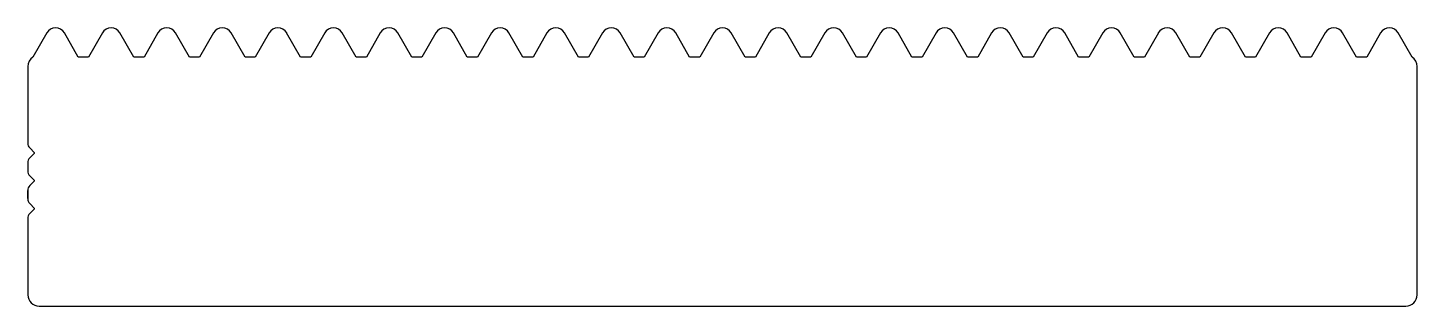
# Model space of a CAD drawing. Extents: x -24.7 to 25.3, y 0.7 to 10.7.
import ezdxf

# ---------------------------------------------------------------- set-up
doc = ezdxf.new("R2010")
doc.units = 0
doc.layers.add('ALUM', color=4, linetype='CONTINUOUS')

msp = doc.modelspace()

# ---------------------------------------------------------------- linework, layer by layer
at = {"layer": 'ALUM', "color": 7, "linetype": 'CONTINUOUS'}
for p, q in [((-24.015, 10.545), (-24.516, 9.678)), ((-22.882, 9.678), (-23.383, 10.545)), ((-22.015, 10.545), (-22.516, 9.678)), ((-20.882, 9.678), (-21.383, 10.545)), ((-20.015, 10.545), (-20.516, 9.678)), ((-18.882, 9.678), (-19.383, 10.545)), ((-18.015, 10.545), (-18.516, 9.678)), ((-16.882, 9.678), (-17.383, 10.545)), ((-16.015, 10.545), (-16.516, 9.678)), ((-14.882, 9.678), (-15.383, 10.545)), ((-14.015, 10.545), (-14.516, 9.678)), ((-12.882, 9.678), (-13.383, 10.545)), ((-12.015, 10.545), (-12.516, 9.678)), ((-10.882, 9.678), (-11.383, 10.545)), ((-10.015, 10.545), (-10.516, 9.678)), ((-8.882, 9.678), (-9.383, 10.545)), ((-8.015, 10.545), (-8.516, 9.678)), ((-6.882, 9.678), (-7.383, 10.545)), ((-6.015, 10.545), (-6.516, 9.678)), ((-4.882, 9.678), (-5.383, 10.545)), ((-4.015, 10.545), (-4.516, 9.678)), ((-2.882, 9.678), (-3.383, 10.545)), ((-2.015, 10.545), (-2.516, 9.678)), ((-0.882, 9.678), (-1.383, 10.545)), ((-0.015, 10.545), (-0.516, 9.678)), ((1.118, 9.678), (0.617, 10.545)), ((1.985, 10.545), (1.484, 9.678)), ((3.118, 9.678), (2.617, 10.545)), ((3.985, 10.545), (3.484, 9.678)), ((5.118, 9.678), (4.617, 10.545)), ((5.985, 10.545), (5.484, 9.678)), ((7.118, 9.678), (6.617, 10.545)), ((7.985, 10.545), (7.484, 9.678)), ((9.118, 9.678), (8.617, 10.545)), ((9.985, 10.545), (9.484, 9.678)), ((11.118, 9.678), (10.617, 10.545)), ((11.985, 10.545), (11.484, 9.678)), ((13.118, 9.678), (12.617, 10.545)), ((13.985, 10.545), (13.484, 9.678)), ((15.118, 9.678), (14.617, 10.545)), ((15.985, 10.545), (15.484, 9.678)), ((17.118, 9.678), (16.617, 10.545)), ((17.985, 10.545), (17.484, 9.678)), ((19.118, 9.678), (18.617, 10.545)), ((19.985, 10.545), (19.484, 9.678)), ((21.118, 9.678), (20.617, 10.545)), ((21.985, 10.545), (21.484, 9.678)), ((23.118, 9.678), (22.617, 10.545)), ((23.985, 10.545), (23.484, 9.678)), ((25.118, 9.678), (24.617, 10.545)), ((-22.516, 9.678), (-22.882, 9.678)), ((-20.516, 9.678), (-20.882, 9.678)), ((-18.516, 9.678), (-18.882, 9.678)), ((-16.516, 9.678), (-16.882, 9.678)), ((-14.516, 9.678), (-14.882, 9.678)), ((-12.516, 9.678), (-12.882, 9.678)), ((-10.516, 9.678), (-10.882, 9.678)), ((-8.516, 9.678), (-8.882, 9.678)), ((-6.516, 9.678), (-6.882, 9.678)), ((-4.516, 9.678), (-4.882, 9.678)), ((-2.516, 9.678), (-2.882, 9.678)), ((-0.516, 9.678), (-0.882, 9.678)), ((1.484, 9.678), (1.118, 9.678)), ((3.484, 9.678), (3.118, 9.678)), ((5.484, 9.678), (5.118, 9.678)), ((7.484, 9.678), (7.118, 9.678)), ((9.484, 9.678), (9.118, 9.678)), ((11.484, 9.678), (11.118, 9.678)), ((13.484, 9.678), (13.118, 9.678)), ((15.484, 9.678), (15.118, 9.678)), ((17.484, 9.678), (17.118, 9.678)), ((19.484, 9.678), (19.118, 9.678)), ((21.484, 9.678), (21.118, 9.678)), ((23.484, 9.678), (23.118, 9.678)), ((-24.699, 9.338), (-24.699, 6.589)), ((25.301, 1.134), (25.301, 9.338)), ((-24.626, 6.413), (-24.455, 6.242)), ((-24.455, 6.23), (-24.626, 6.059)), ((-24.699, 5.882), (-24.699, 5.589)), ((-24.626, 5.413), (-24.455, 5.242)), ((-24.455, 5.23), (-24.626, 5.059)), ((-24.699, 4.882), (-24.699, 4.59)), ((-24.699, 4.59), (-24.699, 4.882)), ((-24.699, 4.882), (-24.699, 4.59)), ((-24.699, 4.59), (-24.699, 4.882)), ((-24.699, 4.882), (-24.699, 4.59)), ((-24.626, 4.413), (-24.455, 4.242)), ((-24.455, 4.23), (-24.626, 4.059)), ((-24.699, 3.882), (-24.699, 3.882)), ((-24.699, 3.882), (-24.699, 3.882)), ((-24.699, 3.882), (-24.699, 1.134)), ((-24.699, 1.134), (-24.699, 1.134)), ((-24.293, 0.728), (24.895, 0.728))]:
    msp.add_line(p, q, dxfattribs=at)
for centre, radius, start, end in [((-23.699, 10.363), 0.365, 30, 150), ((-21.699, 10.363), 0.365, 30, 150), ((-19.699, 10.363), 0.365, 30, 150), ((-17.699, 10.363), 0.365, 30, 150), ((-15.699, 10.363), 0.365, 30, 150), ((-13.699, 10.363), 0.365, 30, 150), ((-11.699, 10.363), 0.365, 30, 150), ((-9.699, 10.363), 0.365, 30, 150), ((-7.699, 10.363), 0.365, 30, 150), ((-5.699, 10.363), 0.365, 30, 150), ((-3.699, 10.363), 0.365, 30, 150), ((-1.699, 10.363), 0.365, 30, 150), ((0.301, 10.363), 0.365, 30, 150), ((2.301, 10.363), 0.365, 30, 150), ((4.301, 10.363), 0.365, 30, 150), ((6.301, 10.363), 0.365, 30, 150), ((8.301, 10.363), 0.365, 30, 150), ((10.301, 10.363), 0.365, 30, 150), ((12.301, 10.363), 0.365, 30, 150), ((14.301, 10.363), 0.365, 30, 150), ((16.301, 10.363), 0.365, 30, 150), ((18.301, 10.363), 0.365, 30, 150), ((20.301, 10.363), 0.365, 30, 150), ((22.301, 10.363), 0.365, 30, 150), ((24.301, 10.363), 0.365, 30, 150), ((-24.293, 9.338), 0.406, 123.2911, 180), ((24.895, 9.338), 0.406, 360, 56.7089), ((-24.449, 6.589), 0.25, 180, 225), ((-24.449, 5.882), 0.25, 135, 180), ((-24.46, 6.236), 0.008, 315, 45), ((-24.449, 5.589), 0.25, 180, 225), ((-24.449, 4.882), 0.25, 135, 180), ((-24.46, 5.236), 0.008, 315, 45), ((-24.449, 4.59), 0.25, 180, 225), ((-24.449, 3.882), 0.25, 135, 180), ((-24.46, 4.236), 0.008, 315, 45), ((-24.293, 1.134), 0.406, 180, 270), ((24.895, 1.134), 0.406, 270, 0)]:
    msp.add_arc(centre, radius, start, end, dxfattribs=at)

doc.saveas('drawing.dxf')
